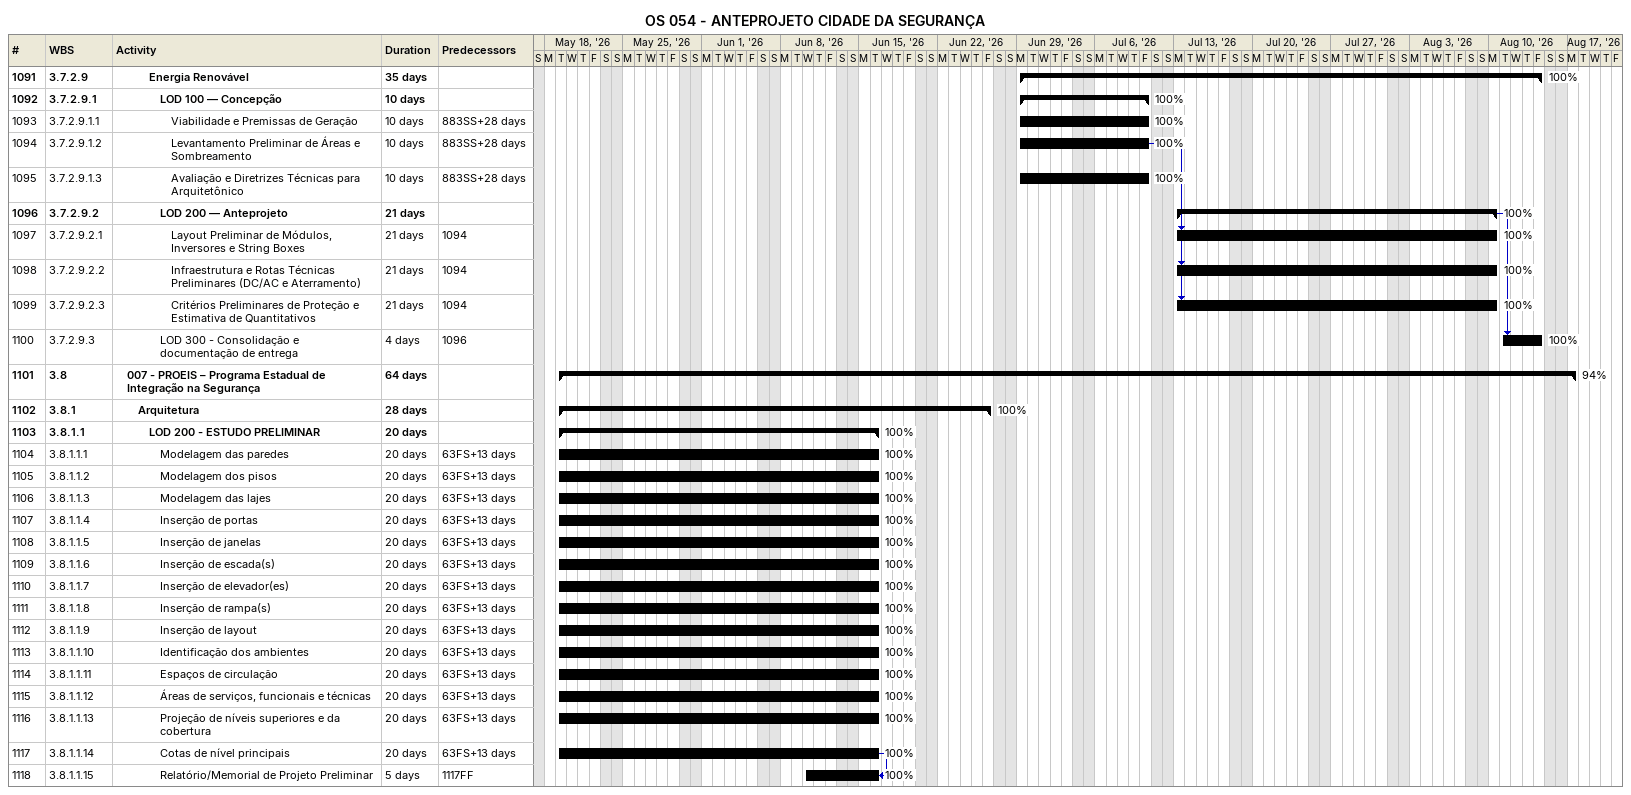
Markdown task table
OS 054 - ANTEPROJETO CIDADE DA SEGURANÇA

| ID | WBS | Task | Duration | Start | Finish | Predecessors | % complete |
|---|---|---|---|---|---|---|---|
| 1091 | 3.7.2.9 | **Energia Renovável** | 35d | 2026-06-29 | 2026-08-14 |  | 100 |
| 1092 | 3.7.2.9.1 | **LOD 100 — Concepção** | 10d | 2026-06-29 | 2026-07-10 |  | 100 |
| 1093 | 3.7.2.9.1.1 | Viabilidade e Premissas de Geração | 10d | 2026-06-29 | 2026-07-10 | 883SS+28d | 100 |
| 1094 | 3.7.2.9.1.2 | Levantamento Preliminar de Áreas e Sombreamento | 10d | 2026-06-29 | 2026-07-10 | 883SS+28d | 100 |
| 1095 | 3.7.2.9.1.3 | Avaliação e Diretrizes Técnicas para Arquitetônico | 10d | 2026-06-29 | 2026-07-10 | 883SS+28d | 100 |
| 1096 | 3.7.2.9.2 | **LOD 200 — Anteprojeto** | 21d | 2026-07-13 | 2026-08-10 |  | 100 |
| 1097 | 3.7.2.9.2.1 | Layout Preliminar de Módulos, Inversores e String Boxes | 21d | 2026-07-13 | 2026-08-10 | 1094 | 100 |
| 1098 | 3.7.2.9.2.2 | Infraestrutura e Rotas Técnicas Preliminares (DC/AC e Aterramento) | 21d | 2026-07-13 | 2026-08-10 | 1094 | 100 |
| 1099 | 3.7.2.9.2.3 | Critérios Preliminares de Proteção e Estimativa de Quantitativos | 21d | 2026-07-13 | 2026-08-10 | 1094 | 100 |
| 1100 | 3.7.2.9.3 | LOD 300 - Consolidação e documentação de entrega | 4d | 2026-08-11 | 2026-08-14 | 1096 | 100 |
| 1101 | 3.8 | **007 - PROEIS – Programa Estadual de Integração na Segurança** | 64d | 2026-05-19 | 2026-08-17 |  | 94 |
| 1102 | 3.8.1 | **Arquitetura** | 28d | 2026-05-19 | 2026-06-26 |  | 100 |
| 1103 | 3.8.1.1 | **LOD 200 - ESTUDO PRELIMINAR** | 20d | 2026-05-19 | 2026-06-16 |  | 100 |
| 1104 | 3.8.1.1.1 | Modelagem das paredes | 20d | 2026-05-19 | 2026-06-16 | 63FS+13d | 100 |
| 1105 | 3.8.1.1.2 | Modelagem dos pisos | 20d | 2026-05-19 | 2026-06-16 | 63FS+13d | 100 |
| 1106 | 3.8.1.1.3 | Modelagem das lajes | 20d | 2026-05-19 | 2026-06-16 | 63FS+13d | 100 |
| 1107 | 3.8.1.1.4 | Inserção de portas | 20d | 2026-05-19 | 2026-06-16 | 63FS+13d | 100 |
| 1108 | 3.8.1.1.5 | Inserção de janelas | 20d | 2026-05-19 | 2026-06-16 | 63FS+13d | 100 |
| 1109 | 3.8.1.1.6 | Inserção de escada(s) | 20d | 2026-05-19 | 2026-06-16 | 63FS+13d | 100 |
| 1110 | 3.8.1.1.7 | Inserção de elevador(es) | 20d | 2026-05-19 | 2026-06-16 | 63FS+13d | 100 |
| 1111 | 3.8.1.1.8 | Inserção de rampa(s) | 20d | 2026-05-19 | 2026-06-16 | 63FS+13d | 100 |
| 1112 | 3.8.1.1.9 | Inserção de layout | 20d | 2026-05-19 | 2026-06-16 | 63FS+13d | 100 |
| 1113 | 3.8.1.1.10 | Identificação dos ambientes | 20d | 2026-05-19 | 2026-06-16 | 63FS+13d | 100 |
| 1114 | 3.8.1.1.11 | Espaços de circulação | 20d | 2026-05-19 | 2026-06-16 | 63FS+13d | 100 |
| 1115 | 3.8.1.1.12 | Áreas de serviços, funcionais e técnicas | 20d | 2026-05-19 | 2026-06-16 | 63FS+13d | 100 |
| 1116 | 3.8.1.1.13 | Projeção de níveis superiores e da cobertura | 20d | 2026-05-19 | 2026-06-16 | 63FS+13d | 100 |
| 1117 | 3.8.1.1.14 | Cotas de nível principais | 20d | 2026-05-19 | 2026-06-16 | 63FS+13d | 100 |
| 1118 | 3.8.1.1.15 | Relatório/Memorial de Projeto Preliminar | 5d | 2026-06-10 | 2026-06-16 | 1117FF | 100 |
